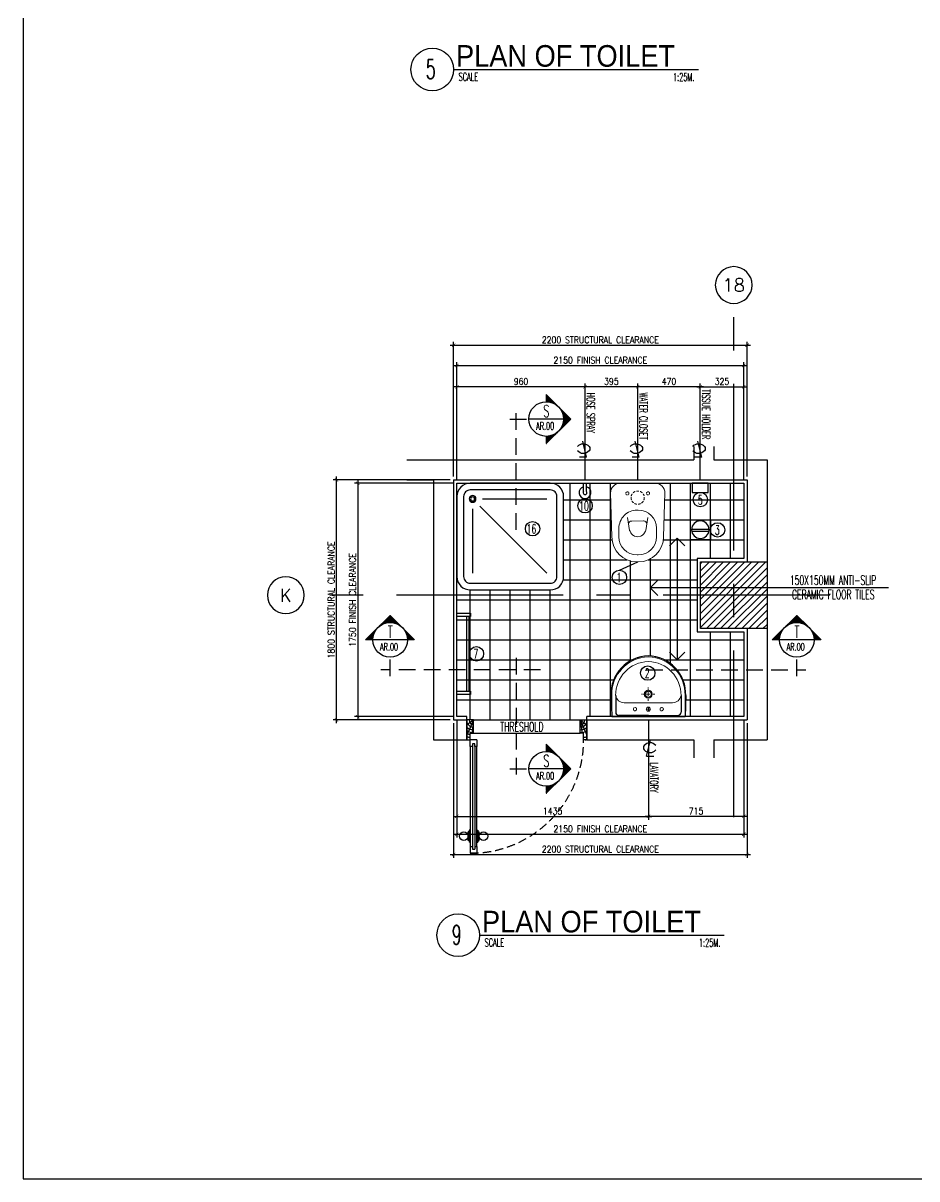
# Model space of a CAD drawing. Extents: x -203233 to -174356, y 196485 to 216410.
# Drawn here: x -203233 to -196532, y 196485 to 205154 of the extents above; entities that cross this region are included whole.
import ezdxf
from ezdxf.enums import TextEntityAlignment as Align

# ---------------------------------------------------------------- set-up
doc = ezdxf.new("R2010")
doc.units = 0
doc.header["$LTSCALE"] = 500
doc.header["$MEASUREMENT"] = 0
for name, pattern in [('CENTERX2', [4, 2.5, -0.5, 0.5, -0.5]), ('DASHED', [0.75, 0.5, -0.25]), ('HIDDEN', [0.375, 0.25, -0.125]), ('HIDDEN2', [0.1875, 0.125, -0.0625])]:
    doc.linetypes.add(name, pattern=pattern)
doc.layers.get('0').update_dxf_attribs({"linetype": 'CONTINUOUS'})
doc.layers.get('DEFPOINTS').update_dxf_attribs({"linetype": 'CONTINUOUS'})
for name, color, linetype in [('2', 2, 'CONTINUOUS'), ('ARCDIMR', 4, 'CONTINUOUS'), ('AX-CR', 2, 'CONTINUOUS'), ('AX-TXT', 2, 'CONTINUOUS'), ('AXES', 11, 'CENTERX2'), ('COL', 5, 'CONTINUOUS'), ('DIM-NEW', 4, 'CONTINUOUS'), ('Dimout', 4, 'CONTINUOUS'), ('DOOR', 2, 'CONTINUOUS'), ('DW', 7, 'CONTINUOUS'), ('ELE', 3, 'CONTINUOUS'), ('ELEV-MARK', 6, 'CONTINUOUS'), ('FIX', 2, 'CONTINUOUS'), ('HAT', 8, 'CONTINUOUS'), ('JUMP', 2, 'CONTINUOUS'), ('Plaster', 7, 'CONTINUOUS'), ('SANI', 2, 'CONTINUOUS'), ('Tile', 5, 'CONTINUOUS'), ('TITLE', 1, 'CONTINUOUS'), ('TXT', 2, 'CONTINUOUS'), ('TXT1', 2, 'CONTINUOUS'), ('WALL', 6, 'CONTINUOUS'), ('WallPartition', 2, 'CONTINUOUS')]:
    doc.layers.add(name, color=color, linetype=linetype)
doc.styles.add('DIM', font='simplex.shx', dxfattribs={"width": 0.85})
doc.styles.add('ROMANS', font='romans.shx', dxfattribs={"width": 0.6})
doc.styles.add('TTXT', font='swisse.ttf', dxfattribs={"width": 0.9})
doc.dimstyles.new('DIM1-25', dxfattribs={"dimscale": 25, "dimtxt": 2, "dimasz": 1, "dimexe": 1, "dimexo": 1, "dimgap": 0.6, "dimtad": 1, "dimdec": 0, "dimdsep": 46, "dimtxsty": 'DIM', "dimblk1": 'ARCHTICK', "dimblk2": 'ARCHTICK', "dimsah": 1, "dimcen": 0.09, "dimdle": 1, "dimclrd": 256, "dimclrt": 2, "dimadec": 0, "dimazin": 0, "dimtfac": 1, "dimtdec": 0, "dimtix": 1, "dimtmove": 1, "dimatfit": 3, "dimldrblk": 'ARCHTICK', "dimfxl": 0, "dimtvp": 2, "dimtolj": 1, "dimtzin": 0, "dimarcsym": 0})

# ---------------------------------------------------------------- blocks, each defined once
blk = doc.blocks.new('A0-BOX')
at = {"layer": 'TITLE'}
for p, q in [((0, 79.7), (0, 0)), ((0, 0), (113.3, 0))]:
    blk.add_line(p, q, dxfattribs=at)
blk = doc.blocks.new('_ARCHTICK')
at = {"color": 0, "linetype": 'ByBlock', "const_width": 0.15}
blk.add_lwpolyline([(-0.5, -0.5), (0.5, 0.5)], dxfattribs=at)
blk = doc.blocks.new('*D84')
at = {"layer": 'DEFPOINTS', "color": 0}
for p in [(-199980.7, 201702.7), (-200723.7, 199952.7), (-199980.7, 199952.7)]:
    blk.add_point(p, dxfattribs=at)
at = {"layer": 'Dimout', "lineweight": -2}
blk.add_line((-200723.7, 201727.7), (-200723.7, 199927.7), dxfattribs=at)
at = {"layer": 'Dimout', "color": 0, "lineweight": -2}
for p, q in [((-200005.7, 201702.7), (-200748.7, 201702.7)), ((-200005.7, 199952.7), (-200748.7, 199952.7))]:
    blk.add_line(p, q, dxfattribs=at)
at = {"layer": 'Dimout', "lineweight": -2, "xscale": 25, "yscale": 25, "zscale": 25}
for p, rotation in [((-200723.7, 201702.7), 90), ((-200723.7, 199952.7), 270)]:
    blk.add_blockref('_ARCHTICK', p, dxfattribs=dict(at, rotation=rotation))
at = {"layer": 'Dimout', "color": 2, "insert": (-200763.7, 200827.7), "char_height": 50, "attachment_point": 5, "rotation": 90, "style": 'DIM'}
blk.add_mtext('\\A1;1750 FINISH CLEARANCE', dxfattribs=at)
blk = doc.blocks.new('*D83')
at = {"layer": 'DEFPOINTS', "color": 0}
for p in [(-200883.7, 201727.7), (-200005.7, 201727.7), (-200005.7, 199927.7)]:
    blk.add_point(p, dxfattribs=at)
at = {"layer": 'Dimout', "color": 0, "lineweight": -2}
for p, q in [((-200030.7, 201727.7), (-200908.7, 201727.7)), ((-200030.7, 199927.7), (-200908.7, 199927.7))]:
    blk.add_line(p, q, dxfattribs=at)
at = {"layer": 'Dimout', "lineweight": -2}
blk.add_line((-200883.7, 199902.7), (-200883.7, 201752.7), dxfattribs=at)
at = {"layer": 'Dimout', "lineweight": -2, "xscale": 25, "yscale": 25, "zscale": 25}
for p, rotation in [((-200883.7, 201727.7), 90), ((-200883.7, 199927.7), 270)]:
    blk.add_blockref('_ARCHTICK', p, dxfattribs=dict(at, rotation=rotation))
at = {"layer": 'Dimout', "color": 2, "insert": (-200923.7, 200827.7), "char_height": 50, "attachment_point": 5, "rotation": 90, "style": 'DIM'}
blk.add_mtext('\\A1;1800 STRUCTURAL CLEARANCE', dxfattribs=at)
blk = doc.blocks.new('SHR1')
at = {"layer": 'FIX'}
for p, q in [((-195.7, 195.7), (-700, 700)), ((-142.7, 217.7), (-142.7, 700)), ((-217.7, 142.7), (-700, 142.7))]:
    blk.add_line(p, q, dxfattribs=at)
for points in [[(-825, 125), (-825, 725, -0.414214), (-725, 825), (-125, 825, -0.414214), (-25, 725), (-25, 125, -0.414214), (-125, 25), (-725, 25, -0.414214)], [(-775, 125), (-775, 725, -0.414214), (-725, 775), (-125, 775, -0.414214), (-75, 725), (-75, 125, -0.414214), (-125, 75), (-725, 75, -0.414214)]]:
    blk.add_lwpolyline(points, format="xyb", close=True, dxfattribs=at)
for radius in [25, 15]:
    blk.add_circle((-142.7, 142.7), radius, dxfattribs=at)
blk = doc.blocks.new('WC1')
at = {"layer": 'FIX', "lineweight": 20}
for p, q in [((-210, 203.8), (-538, 193.8)), ((-475, 140.8), (-538, 140.8)), ((-727, 4.8), (-727, -4.8)), ((-674, 4.8), (-674, -4.8)), ((-533.7, 24.2), (-539.5, 0)), ((-539.5, 0), (-533.7, -24.2)), ((-394.8, 75.7), (-490.4, 60.1)), ((-339, 4.8), (-339, -4.8)), ((-490.4, -60.1), (-394.8, -75.7)), ((-538, -140.8), (-475, -140.8)), ((-538, -193.8), (-210, -203.8))]:
    blk.add_line(p, q, dxfattribs=at)
at = {"layer": 'FIX', "linetype": 'Continuous', "lineweight": 20}
blk.add_line((-420.1, -47.3), (-420.4, 44.6), dxfattribs=at)
at = {"layer": 'FIX', "lineweight": 20}
blk.add_lwpolyline([(-213.2, -203.8), (-210, -203.8, 0.414214), (-137, -130.8), (-137, 0), (-137, 130.8, 0.414214), (-210, 203.8)], format="xyb", dxfattribs=at)
at = {"layer": 'FIX', "linetype": 'HIDDEN', "lineweight": 20, "ltscale": 0.05}
for centre in [(-213.2, 77.5), (-213.2, -77.5)]:
    blk.add_circle(centre, 11.6, dxfattribs=at)
at = {"layer": 'FIX', "linetype": 'HIDDEN2', "lineweight": 20, "ltscale": 0.3}
blk.add_circle((-245, 0), 49.8, dxfattribs=at)
at = {"layer": 'FIX', "lineweight": 20}
for centre, radius, start, end in [((-538, 4.8), 189, 90, 180), ((-538, 4.8), 136, 90, 180), ((-475, 4.8), 136, 360, 90), ((-473, -6.9), 68.2, 128.92417, 152.84682), ((-464.4, -17.6), 82, 108.49595, 128.92417), ((-538, -4.8), 189, 180, 270), ((-538, -4.8), 136, 180, 270), ((-473, 6.9), 68.2, 207.15318, 231.07583), ((-464.4, 17.6), 82, 231.07583, 251.50405), ((-475, -4.8), 136, 270, 0)]:
    blk.add_arc(centre, radius, start, end, dxfattribs=at)
at = {"layer": 'FIX', "linetype": 'Continuous', "lineweight": 20}
for centre, start, end in [((-442.7, 45.5), 357.66621, 91.61215), ((-442.4, -45.6), 268.38785, 2.33379)]:
    blk.add_arc(centre, 22.3, start, end, dxfattribs=at)
blk = doc.blocks.new('*D91')
at = {"layer": 'DEFPOINTS', "color": 0}
for p in [(-199980.7, 199952.7), (-198545.7, 199950.7), (-198545.7, 199204.4)]:
    blk.add_point(p, dxfattribs=at)
at = {"layer": 'Dimout', "color": 0, "lineweight": -2}
for p, q in [((-199980.7, 199927.7), (-199980.7, 199179.4)), ((-198545.7, 199925.7), (-198545.7, 199179.4))]:
    blk.add_line(p, q, dxfattribs=at)
at = {"layer": 'Dimout', "lineweight": -2}
blk.add_line((-200005.7, 199204.4), (-198520.7, 199204.4), dxfattribs=at)
at = {"layer": 'Dimout', "lineweight": -2, "xscale": 25, "yscale": 25, "zscale": 25, "rotation": 180}
blk.add_blockref('_ARCHTICK', (-199980.7, 199204.4), dxfattribs=at)
at = {"layer": 'Dimout', "lineweight": -2, "xscale": 25, "yscale": 25, "zscale": 25}
blk.add_blockref('_ARCHTICK', (-198545.7, 199204.4), dxfattribs=at)
at = {"layer": 'Dimout', "color": 2, "insert": (-199263.2, 199244.4), "char_height": 50, "attachment_point": 5, "style": 'DIM'}
blk.add_mtext('\\A1;1435', dxfattribs=at)
blk = doc.blocks.new('*D85')
at = {"layer": 'DEFPOINTS', "color": 0}
for p in [(-200005.7, 199927.7), (-197805.7, 199927.7), (-197805.7, 198917.9)]:
    blk.add_point(p, dxfattribs=at)
at = {"layer": 'Dimout', "color": 0, "lineweight": -2}
for p, q in [((-200005.7, 199902.7), (-200005.7, 198892.9)), ((-197805.7, 199902.7), (-197805.7, 198892.9))]:
    blk.add_line(p, q, dxfattribs=at)
at = {"layer": 'Dimout', "lineweight": -2}
blk.add_line((-200030.7, 198917.9), (-197780.7, 198917.9), dxfattribs=at)
at = {"layer": 'Dimout', "lineweight": -2, "xscale": 25, "yscale": 25, "zscale": 25, "rotation": 180}
blk.add_blockref('_ARCHTICK', (-200005.7, 198917.9), dxfattribs=at)
at = {"layer": 'Dimout', "lineweight": -2, "xscale": 25, "yscale": 25, "zscale": 25}
blk.add_blockref('_ARCHTICK', (-197805.7, 198917.9), dxfattribs=at)
at = {"layer": 'Dimout', "color": 2, "insert": (-198905.7, 198957.9), "char_height": 50, "attachment_point": 5, "style": 'DIM'}
blk.add_mtext('\\A1;2200 STRUCTURAL CLEARANCE', dxfattribs=at)
blk = doc.blocks.new('*D86')
at = {"layer": 'DEFPOINTS', "color": 0}
for p in [(-199980.7, 199952.7), (-197830.7, 199952.7), (-197830.7, 199069.8)]:
    blk.add_point(p, dxfattribs=at)
at = {"layer": 'Dimout', "color": 0, "lineweight": -2}
for p, q in [((-199980.7, 199927.7), (-199980.7, 199044.8)), ((-197830.7, 199927.7), (-197830.7, 199044.8))]:
    blk.add_line(p, q, dxfattribs=at)
at = {"layer": 'Dimout', "lineweight": -2}
blk.add_line((-200005.7, 199069.8), (-197805.7, 199069.8), dxfattribs=at)
at = {"layer": 'Dimout', "lineweight": -2, "xscale": 25, "yscale": 25, "zscale": 25, "rotation": 180}
blk.add_blockref('_ARCHTICK', (-199980.7, 199069.8), dxfattribs=at)
at = {"layer": 'Dimout', "lineweight": -2, "xscale": 25, "yscale": 25, "zscale": 25}
blk.add_blockref('_ARCHTICK', (-197830.7, 199069.8), dxfattribs=at)
at = {"layer": 'Dimout', "color": 2, "insert": (-198905.7, 199109.8), "char_height": 50, "attachment_point": 5, "style": 'DIM'}
blk.add_mtext('\\A1;2150 FINISH CLEARANCE', dxfattribs=at)
blk = doc.blocks.new('DOOR90')
at = {"layer": 'DOOR', "color": 0, "linetype": 'ByBlock'}
for p, q in [((-150, 0), (-150, -25)), ((-150, 0), (0, 0)), ((0, -50), (0, 0)), ((-1000, -25), (-1000, -75)), ((-1000, -75), (-1000, -25)), ((-950, -25), (-1000, -25)), ((-950, -75), (-1000, -75)), ((-970, -42), (-970, -58)), ((-950, -42), (-970, -42)), ((-950, -58), (-970, -58)), ((-950, -25), (-950, -42)), ((-950, -58), (-950, -75)), ((-917.6, -25), (-917.6, -17.8)), ((-827.6, -17.8), (-917.6, -17.8)), ((-917.6, -75), (-917.6, -82.2)), ((-827.6, -82.2), (-917.6, -82.2)), ((-905, -17.8), (-905, -8.8)), ((-905, -8.8), (-840.2, -8.8)), ((-905, -17.8), (-840.2, -17.8)), ((-905, -82.2), (-905, -91.2)), ((-905, -82.2), (-840.2, -82.2)), ((-840.2, -17.8), (-840.2, -8.8)), ((-840.2, -82.2), (-840.2, -91.2)), ((-827.6, -25), (-827.6, -17.8)), ((-827.6, -75), (-827.6, -82.2)), ((-200, -42), (-200, -25)), ((-200, -25), (-150, -25)), ((-180, -42), (-200, -42)), ((-200, -75), (-200, -58)), ((-200, -58), (-180, -58)), ((-150, -75), (-200, -75)), ((-180, -58), (-180, -42)), ((-150, -75), (-150, -25)), ((-150, -25), (-100, -25)), ((-100, -25), (-100, -50)), ((-100, -50), (0, -50)), ((-905, -91.2), (-840.2, -91.2)), ((-100, -850), (0, -850)), ((-100, -875), (-100, -850)), ((0, -850), (0, -900)), ((-150, -900), (-150, -875)), ((-150, -875), (-100, -875)), ((0, -900), (-150, -900)), ((-150, -900), (0, -900))]:
    blk.add_line(p, q, dxfattribs=at)
at = {"layer": 'DOOR', "color": 9, "linetype": 'ByBlock'}
for p, q in [((0, -50), (-113.7, 0)), ((0, -50), (-40.1, 0)), ((0, -50), (-100, -36.6)), ((0, -850), (-113.7, -900)), ((0, -850), (-100, -863.4)), ((0, -850), (-40.1, -900))]:
    blk.add_line(p, q, dxfattribs=at)
at = {"layer": 'DOOR', "linetype": 'ByBlock'}
for p, q in [((-200, -25), (-950, -25)), ((-200, -42), (-950, -42)), ((-200, -58), (-950, -58)), ((-950, -75), (-200, -75))]:
    blk.add_line(p, q, dxfattribs=at)
at = {"layer": 'DOOR', "color": 0, "linetype": 'ByBlock'}
for centre in [(-872.6, 23.5), (-872.6, -123.5)]:
    blk.add_circle(centre, 32.4, dxfattribs=at)
at = {"layer": 'DOOR', "color": 9, "linetype": 'ByBlock'}
for centre, radius, start, end in [((0, -50), 154.4, 161.10529, 166.28577), ((0, -50), 134.4, 158.15985, 169.28002), ((0, -50), 94.4, 148.01819, 180), ((0, -50), 74.4, 137.77643, 180), ((0, -50), 114.4, 154.08384, 167.37743), ((0, -50), 54.4, 113.20738, 180), ((0, -50), 34.4, 90, 180), ((0, -50), 14.4, 90, 180), ((0, -850), 94.4, 180, 211.98181), ((0, -850), 74.4, 180, 222.22357), ((0, -850), 54.4, 180, 246.79262), ((0, -850), 34.4, 180, 270), ((0, -850), 14.4, 180, 270), ((0, -850), 154.4, 193.71423, 198.89471), ((0, -850), 134.4, 190.71998, 201.84015)]:
    blk.add_arc(centre, radius, start, end, dxfattribs=at)
at = {"layer": 'DOOR', "linetype": 'HIDDEN', "ltscale": 0.5}
blk.add_arc((-150, -25), 850, 180, 270, dxfattribs=at)
blk = doc.blocks.new('*X5')
at = {"color": 0}
for p, q in [((14608, 7877), (14819, 8088)), ((14625, 7890), (14821, 8086)), ((14637, 7899), (14823, 8084)), ((14647, 7905), (14825, 8082)), ((14656, 7910), (14826, 8081)), ((14664, 7915), (14828, 8079)), ((14671, 7919), (14830, 8077)), ((14678, 7922), (14832, 8075)), ((14685, 7925), (14833, 8073)), ((14691, 7928), (14835, 8072)), ((14697, 7930), (14837, 8070)), ((14703, 7933), (14839, 8068)), ((14709, 7935), (14841, 8066)), ((14714, 7937), (14842, 8065)), ((14719, 7938), (14844, 8063)), ((14725, 7940), (14846, 8061)), ((14730, 7941), (14848, 8059)), ((14734, 7943), (14849, 8058)), ((14739, 7944), (14851, 8056)), ((14744, 7945), (14853, 8054)), ((14749, 7946), (14855, 8052)), ((14753, 7947), (14856, 8051)), ((14757, 7948), (14858, 8049)), ((14762, 7949), (14860, 8047)), ((14766, 7950), (14862, 8045)), ((14770, 7950), (14863, 8043)), ((14774, 7951), (14865, 8042)), ((14778, 7951), (14867, 8040)), ((14782, 7952), (14869, 8038)), ((14786, 7952), (14871, 8036)), ((14790, 7953), (14872, 8035)), ((14794, 7953), (14874, 8033)), ((14798, 7953), (14876, 8031)), ((14802, 7953), (14878, 8029)), ((14805, 7954), (14879, 8028)), ((14809, 7954), (14881, 8026)), ((14813, 7954), (14883, 8024)), ((14816, 7954), (14885, 8022)), ((14820, 7954), (14886, 8020)), ((14823, 7954), (14888, 8019)), ((14360, 7629), (14571, 7839)), ((14364, 7629), (14557, 7822)), ((14368, 7629), (14549, 7810)), ((14827, 7954), (14890, 8017)), ((14830, 7954), (14892, 8015)), ((14834, 7953), (14894, 8013)), ((14837, 7953), (14895, 8012)), ((14840, 7953), (14897, 8010)), ((14844, 7953), (14899, 8008)), ((14847, 7953), (14901, 8006)), ((14850, 7952), (14902, 8005)), ((14853, 7952), (14904, 8003)), ((14856, 7952), (14906, 8001)), ((14860, 7951), (14908, 7999)), ((14863, 7951), (14909, 7997)), ((14866, 7950), (14911, 7996)), ((14869, 7950), (14913, 7994)), ((14872, 7949), (14915, 7992)), ((14875, 7949), (14917, 7990)), ((14878, 7948), (14918, 7989)), ((14881, 7948), (14920, 7987)), ((14884, 7947), (14922, 7985)), ((14887, 7947), (14924, 7983)), ((14890, 7946), (14925, 7982)), ((14893, 7945), (14927, 7980)), ((14895, 7945), (14929, 7978)), ((14898, 7944), (14931, 7976)), ((14901, 7943), (14932, 7974)), ((14904, 7942), (14934, 7973)), ((14907, 7942), (14936, 7971)), ((14909, 7941), (14938, 7969)), ((14912, 7940), (14939, 7967)), ((14915, 7939), (14941, 7966)), ((14917, 7938), (14943, 7964)), ((14920, 7937), (14945, 7962)), ((14923, 7937), (14947, 7960)), ((14925, 7936), (14948, 7959)), ((14928, 7935), (14950, 7957)), ((14931, 7934), (14952, 7955)), ((14933, 7933), (14954, 7953)), ((14936, 7932), (14955, 7952)), ((14938, 7931), (14957, 7950)), ((14941, 7930), (14959, 7948)), ((14943, 7929), (14961, 7946)), ((14946, 7928), (14962, 7944)), ((14948, 7927), (14964, 7943)), ((14951, 7926), (14966, 7941)), ((14953, 7925), (14968, 7939)), ((14956, 7923), (14970, 7937)), ((14958, 7922), (14971, 7936)), ((14960, 7921), (14973, 7934)), ((14963, 7920), (14975, 7932)), ((14965, 7919), (14977, 7930)), ((14967, 7918), (14978, 7929)), ((14970, 7916), (14980, 7927)), ((14972, 7915), (14982, 7925)), ((14974, 7914), (14984, 7923)), ((14977, 7913), (14985, 7921)), ((14979, 7911), (14987, 7920)), ((14981, 7910), (14989, 7918)), ((14983, 7909), (14991, 7916)), ((14986, 7908), (14993, 7914)), ((14988, 7906), (14994, 7913)), ((14990, 7905), (14996, 7911)), ((14992, 7903), (14998, 7909)), ((14994, 7902), (15000, 7907)), ((14997, 7901), (15001, 7906)), ((14999, 7899), (15003, 7904)), ((15001, 7898), (15005, 7902)), ((15003, 7896), (15007, 7900)), ((15005, 7895), (15008, 7898)), ((15007, 7894), (15010, 7897)), ((15009, 7892), (15012, 7895)), ((15011, 7891), (15014, 7893)), ((15013, 7889), (15016, 7891)), ((15015, 7888), (15017, 7890)), ((15017, 7886), (15019, 7888)), ((15019, 7884), (15021, 7886)), ((15021, 7883), (15023, 7884)), ((15023, 7881), (15024, 7883)), ((15025, 7880), (15026, 7881)), ((15027, 7878), (15028, 7879)), ((15029, 7877), (15030, 7877)), ((15031, 7875), (15031, 7875)), ((15033, 7873), (15033, 7874)), ((15035, 7872), (15035, 7872)), ((15036, 7870), (15037, 7870)), ((15038, 7868), (15038, 7868)), ((15040, 7867), (15040, 7867)), ((15042, 7865), (15042, 7865)), ((15044, 7863), (15044, 7863)), ((15046, 7861), (15046, 7861)), ((15047, 7860), (15047, 7860)), ((15051, 7856), (15051, 7856)), ((15053, 7854), (15053, 7854)), ((15054, 7852), (15054, 7853)), ((15056, 7851), (15056, 7851)), ((15058, 7849), (15058, 7849)), ((15059, 7847), (15060, 7847)), ((15061, 7845), (15061, 7845)), ((15063, 7843), (15063, 7844)), ((15064, 7841), (15065, 7842)), ((15066, 7839), (15067, 7840)), ((15068, 7837), (15069, 7838)), ((15069, 7836), (15070, 7837)), ((15071, 7834), (15072, 7835)), ((15072, 7832), (15074, 7833)), ((15074, 7830), (15076, 7831)), ((15076, 7828), (15077, 7830)), ((15077, 7826), (15079, 7828)), ((15079, 7824), (15081, 7826)), ((15080, 7822), (15083, 7824)), ((15082, 7820), (15084, 7822)), ((15083, 7818), (15086, 7821)), ((15085, 7815), (15088, 7819)), ((15086, 7813), (15090, 7817)), ((15087, 7811), (15092, 7815)), ((15089, 7809), (15093, 7814)), ((15090, 7807), (15095, 7812)), ((15092, 7805), (15097, 7810)), ((15093, 7803), (15099, 7808)), ((15094, 7801), (15100, 7807)), ((15096, 7798), (15102, 7805)), ((15097, 7796), (15104, 7803)), ((14371, 7629), (14542, 7800)), ((14375, 7629), (14537, 7791)), ((14378, 7629), (14533, 7783)), ((14382, 7629), (14529, 7776)), ((14385, 7629), (14525, 7769)), ((14389, 7629), (14522, 7762)), ((14392, 7629), (14519, 7756)), ((14396, 7629), (14517, 7750)), ((14399, 7629), (14515, 7744)), ((14403, 7629), (14513, 7739)), ((14406, 7629), (14511, 7733)), ((14410, 7629), (14509, 7728)), ((14413, 7629), (14507, 7723)), ((14417, 7629), (14506, 7718)), ((14421, 7629), (14505, 7713)), ((14424, 7629), (14503, 7708)), ((14428, 7629), (14502, 7703)), ((14431, 7629), (14501, 7699)), ((14435, 7629), (14500, 7694)), ((14438, 7629), (14499, 7690)), ((14442, 7629), (14499, 7686)), ((14445, 7629), (14498, 7681)), ((14449, 7629), (14497, 7677)), ((14452, 7629), (14497, 7673)), ((14456, 7629), (14496, 7669)), ((14459, 7629), (14496, 7665)), ((14463, 7629), (14495, 7661)), ((14466, 7629), (14495, 7657)), ((14470, 7629), (14494, 7653)), ((14474, 7629), (14494, 7649)), ((14477, 7629), (14494, 7646)), ((14481, 7629), (14494, 7642)), ((14484, 7629), (14494, 7638)), ((14488, 7629), (14494, 7635)), ((14491, 7629), (14494, 7631)), ((15098, 7794), (15106, 7801)), ((15100, 7792), (15107, 7799)), ((15101, 7790), (15109, 7798)), ((15102, 7787), (15111, 7796)), ((15104, 7785), (15113, 7794)), ((15105, 7783), (15115, 7792)), ((15106, 7780), (15116, 7791)), ((15107, 7778), (15118, 7789)), ((15108, 7776), (15120, 7787)), ((15110, 7773), (15122, 7785)), ((15111, 7771), (15123, 7784)), ((15112, 7769), (15125, 7782)), ((15113, 7766), (15127, 7780)), ((15114, 7764), (15129, 7778)), ((15115, 7761), (15130, 7777)), ((15116, 7759), (15132, 7775)), ((15117, 7756), (15134, 7773)), ((15118, 7754), (15136, 7771)), ((15119, 7751), (15137, 7769)), ((15121, 7749), (15139, 7768)), ((15122, 7746), (15141, 7766)), ((15122, 7744), (15143, 7764)), ((15123, 7741), (15145, 7762)), ((15124, 7739), (15146, 7761)), ((15125, 7736), (15148, 7759)), ((15126, 7733), (15150, 7757)), ((15127, 7731), (15152, 7755)), ((15128, 7728), (15153, 7754)), ((15129, 7725), (15155, 7752)), ((15130, 7723), (15157, 7750)), ((15130, 7720), (15159, 7748)), ((15131, 7717), (15160, 7746)), ((15132, 7714), (15162, 7745)), ((15133, 7712), (15164, 7743)), ((15133, 7709), (15166, 7741)), ((15134, 7706), (15168, 7739)), ((15135, 7703), (15169, 7738)), ((15136, 7700), (15171, 7736)), ((15136, 7697), (15173, 7734)), ((15137, 7695), (15175, 7732)), ((15137, 7692), (15176, 7731)), ((15138, 7689), (15178, 7729)), ((15139, 7686), (15180, 7727)), ((15139, 7683), (15182, 7725)), ((15140, 7680), (15183, 7723)), ((15140, 7676), (15185, 7722)), ((15140, 7673), (15187, 7720)), ((15141, 7670), (15189, 7718)), ((15141, 7667), (15191, 7716)), ((15142, 7664), (15192, 7715)), ((15142, 7661), (15194, 7713)), ((15142, 7658), (15196, 7711)), ((15143, 7654), (15198, 7709)), ((15143, 7651), (15199, 7708)), ((15143, 7648), (15201, 7706)), ((15143, 7644), (15203, 7704)), ((15143, 7641), (15205, 7702)), ((15143, 7637), (15206, 7700)), ((15143, 7634), (15208, 7699)), ((15144, 7631), (15210, 7697)), ((15145, 7629), (15212, 7695)), ((15149, 7629), (15214, 7693)), ((15152, 7629), (15215, 7692)), ((15156, 7629), (15217, 7690)), ((15159, 7629), (15219, 7688)), ((15163, 7629), (15221, 7686)), ((15167, 7629), (15222, 7685)), ((15170, 7629), (15224, 7683)), ((15174, 7629), (15226, 7681)), ((15177, 7629), (15228, 7679)), ((15181, 7629), (15229, 7678)), ((15184, 7629), (15231, 7676)), ((15188, 7629), (15233, 7674)), ((15191, 7629), (15235, 7672)), ((15195, 7629), (15236, 7670)), ((15198, 7629), (15238, 7669)), ((15202, 7629), (15240, 7667)), ((15205, 7629), (15242, 7665)), ((15209, 7629), (15244, 7663)), ((15212, 7629), (15245, 7662)), ((15216, 7629), (15247, 7660)), ((15220, 7629), (15249, 7658)), ((15223, 7629), (15251, 7656)), ((15227, 7629), (15252, 7655)), ((15230, 7629), (15254, 7653)), ((15234, 7629), (15256, 7651)), ((15237, 7629), (15258, 7649)), ((15241, 7629), (15259, 7647)), ((15244, 7629), (15261, 7646)), ((15248, 7629), (15263, 7644)), ((15251, 7629), (15265, 7642)), ((15255, 7629), (15267, 7640)), ((15258, 7629), (15268, 7639)), ((15262, 7629), (15270, 7637)), ((15266, 7629), (15272, 7635)), ((15269, 7629), (15274, 7633)), ((15273, 7629), (15275, 7632)), ((15276, 7629), (15277, 7630))]:
    blk.add_line(p, q, dxfattribs=at)
blk = doc.blocks.new('A$C6F351844')
for p, q in [((0, 0.1016), (0.0254, 0.1016)), ((0, 0), (0, 0.1016)), ((0.0254, 0.1016), (0.0254, 0)), ((0.5842, 0.0921), (0.0254, 0.0921)), ((0.5842, 0), (0.5842, 0.1016)), ((0.5842, 0.1016), (0.6096, 0.1016)), ((0.6096, 0.1016), (0.6096, 0)), ((0.5842, 0.073), (0.0254, 0.073)), ((0.0254, 0), (0, 0)), ((0.6096, 0), (0.5842, 0))]:
    blk.add_line(p, q)
blk = doc.blocks.new('AXU')
at = {"layer": 'AX-CR'}
blk.add_circle((0, 350), 350, dxfattribs=at)
at = {"layer": 'AX-TXT', "style": 'ROMANS'}
blk.add_attdef('AX', text='', height=250, dxfattribs=at).set_placement((0, 350), align=Align.MIDDLE)
blk = doc.blocks.new('SCNTR', base_point=(3632.66, 549.66))
for q in [(3633.89, 554.57), (3636.1, 543.44)]:
    blk.add_line((3631.12, 543.44), q)
for centre, radius, start, end in [((3630.8, 549.38), 1.99, 133.30843, 182.47887), ((3630.8, 549.21), 1.99, 177.52113, 226.69157), ((3633.47, 547.5), 5.23, 39.48835, 140.51165), ((3633.47, 551.09), 5.23, 219.48835, 320.51165)]:
    blk.add_arc(centre, radius, start, end)
blk = doc.blocks.new('*D90')
at = {"layer": 'DEFPOINTS', "color": 0}
for p in [(-198545.7, 199950.7), (-197830.7, 199952.7), (-198545.7, 199204.4)]:
    blk.add_point(p, dxfattribs=at)
at = {"layer": 'Dimout', "color": 0, "lineweight": -2}
for p, q in [((-198545.7, 199925.7), (-198545.7, 199179.4)), ((-197830.7, 199927.7), (-197830.7, 199179.4))]:
    blk.add_line(p, q, dxfattribs=at)
at = {"layer": 'Dimout', "lineweight": -2}
blk.add_line((-197805.7, 199204.4), (-198570.7, 199204.4), dxfattribs=at)
at = {"layer": 'Dimout', "lineweight": -2, "xscale": 25, "yscale": 25, "zscale": 25, "rotation": 180}
blk.add_blockref('_ARCHTICK', (-198545.7, 199204.4), dxfattribs=at)
at = {"layer": 'Dimout', "lineweight": -2, "xscale": 25, "yscale": 25, "zscale": 25}
blk.add_blockref('_ARCHTICK', (-197830.7, 199204.4), dxfattribs=at)
at = {"layer": 'Dimout', "color": 2, "insert": (-198188.2, 199244.4), "char_height": 50, "attachment_point": 5, "style": 'DIM'}
blk.add_mtext('\\A1;715', dxfattribs=at)
blk = doc.blocks.new('COL50')
at = {"layer": 'COL'}
blk.add_lwpolyline([(-250, 250), (-250, -250), (250, -250), (250, 250)], close=True, dxfattribs=at)
blk = doc.blocks.new('*X23')
at = {"color": 0}
for p, q in [((227928.6, 162698), (228420.3, 163189.7)), ((227928.6, 162751), (228367.3, 163189.7)), ((227928.6, 162804), (228314.3, 163189.7)), ((227928.6, 162857.1), (228261.2, 163189.7)), ((227928.6, 162910.1), (228208.2, 163189.7)), ((227928.6, 162963.1), (228155.2, 163189.7)), ((227928.6, 163016.2), (228102.1, 163189.7)), ((227928.6, 163069.2), (228049.1, 163189.7)), ((227928.6, 163122.2), (227996.1, 163189.7)), ((227928.6, 163175.3), (227943, 163189.7)), ((227973.4, 162689.7), (228428.6, 163144.9)), ((228026.4, 162689.7), (228428.6, 163091.9)), ((228079.4, 162689.7), (228428.6, 163038.9)), ((228132.5, 162689.7), (228428.6, 162985.8)), ((228185.5, 162689.7), (228428.6, 162932.8)), ((228238.5, 162689.7), (228428.6, 162879.8)), ((228291.6, 162689.7), (228428.6, 162826.7)), ((228344.6, 162689.7), (228428.6, 162773.7)), ((228397.6, 162689.7), (228428.6, 162720.7))]:
    blk.add_line(p, q, dxfattribs=at)
blk = doc.blocks.new('LAV1')
at = {"layer": 'FIX', "linetype": 'DASHED', "lineweight": 20, "ltscale": 0.05}
for p, q in [((-0.5, 170), (-0.5, 270)), ((-0.5, 170), (-0.5, 270)), ((49.5, 220), (-50.5, 220))]:
    blk.add_line(p, q, dxfattribs=at)
at = {"layer": 'FIX', "linetype": 'ByBlock', "ltscale": 0.3}
for p, q in [((-280, 210), (-275, 50)), ((-245, 210), (-245, 85)), ((245, 210), (245, 85)), ((280, 210), (275, 50)), ((0, 60), (-220.2, 60)), ((0, 60), (220.2, 60))]:
    blk.add_line(p, q, dxfattribs=at)
at = {"layer": 'FIX', "linetype": 'Continuous', "lineweight": 20}
for p, q in [((-275, 210), (-275, 50)), ((275, 210), (275, 50)), ((0, 155), (-181.4, 155)), ((0, 155), (181.4, 155)), ((0, 50), (-275, 50)), ((0, 50), (-252.5, 50)), ((0, 50), (252.5, 50)), ((0, 50), (275, 50))]:
    blk.add_line(p, q, dxfattribs=at)
at = {"layer": 'FIX', "lineweight": 20}
for p, q in [((15.6, 107.5), (-15.5, 107.5)), ((0, 92), (0, 123))]:
    blk.add_line(p, q, dxfattribs=at)
for centre, radius in [((-0.5, 220), 29.5), ((-0.5, 220), 22.5), ((0, 107.5), 15.5)]:
    blk.add_circle(centre, radius, dxfattribs=at)
at = {"layer": 'FIX', "linetype": 'HIDDEN', "lineweight": 20, "ltscale": 0.05}
for centre in [(-100, 107.5), (100, 107.5)]:
    blk.add_circle(centre, 12.4, dxfattribs=at)
at = {"layer": 'FIX', "linetype": 'ByBlock', "ltscale": 0.3}
for centre, radius, start, end in [((6.9, 220), 287, 91.37765, 182.00641), ((-6.9, 220), 287, 357.99359, 88.62235), ((-220.1, 84.9), 24.9, 179.70214, 269.94861), ((220.1, 84.9), 24.9, 270.05139, 0.29786)]:
    blk.add_arc(centre, radius, start, end, dxfattribs=at)
at = {"layer": 'FIX', "linetype": 'Continuous', "lineweight": 20}
for centre, radius, start, end in [((8.4, 216.7), 283.4, 91.6988, 181.35097), ((7.6, 212.5), 252.7, 91.73281, 180.48842), ((-8.4, 216.7), 283.4, 358.64903, 88.3012), ((-7.6, 212.5), 252.7, 359.51158, 88.26719), ((-179.2, 221.8), 66.9, 190.20056, 268.07863), ((179.2, 221.8), 66.9, 271.92137, 349.79944)]:
    blk.add_arc(centre, radius, start, end, dxfattribs=at)
blk = doc.blocks.new('*D89')
at = {"layer": 'DEFPOINTS', "color": 0}
for p in [(-199980.7, 202426.2), (-199980.7, 201702.7), (-199020.3, 201702.7)]:
    blk.add_point(p, dxfattribs=at)
at = {"layer": 'Dimout', "lineweight": -2}
blk.add_line((-198995.3, 202426.2), (-200005.7, 202426.2), dxfattribs=at)
at = {"layer": 'Dimout', "color": 0, "lineweight": -2}
for p, q in [((-199980.7, 201727.7), (-199980.7, 202451.2)), ((-199020.3, 201727.7), (-199020.3, 202451.2))]:
    blk.add_line(p, q, dxfattribs=at)
at = {"layer": 'Dimout', "lineweight": -2, "xscale": 25, "yscale": 25, "zscale": 25, "rotation": 180}
blk.add_blockref('_ARCHTICK', (-199980.7, 202426.2), dxfattribs=at)
at = {"layer": 'Dimout', "lineweight": -2, "xscale": 25, "yscale": 25, "zscale": 25}
blk.add_blockref('_ARCHTICK', (-199020.3, 202426.2), dxfattribs=at)
at = {"layer": 'Dimout', "color": 2, "insert": (-199500.5, 202466.2), "char_height": 50, "attachment_point": 5, "style": 'DIM'}
blk.add_mtext('\\A1;960', dxfattribs=at)
blk = doc.blocks.new('*D81')
at = {"layer": 'DEFPOINTS', "color": 0}
for p in [(-197830.7, 202585.6), (-199980.7, 201702.7), (-197830.7, 201702.7)]:
    blk.add_point(p, dxfattribs=at)
at = {"layer": 'Dimout', "lineweight": -2}
blk.add_line((-200005.7, 202585.6), (-197805.7, 202585.6), dxfattribs=at)
at = {"layer": 'Dimout', "color": 0, "lineweight": -2}
for p, q in [((-199980.7, 201727.7), (-199980.7, 202610.6)), ((-197830.7, 201727.7), (-197830.7, 202610.6))]:
    blk.add_line(p, q, dxfattribs=at)
at = {"layer": 'Dimout', "lineweight": -2, "xscale": 25, "yscale": 25, "zscale": 25, "rotation": 180}
blk.add_blockref('_ARCHTICK', (-199980.7, 202585.6), dxfattribs=at)
at = {"layer": 'Dimout', "lineweight": -2, "xscale": 25, "yscale": 25, "zscale": 25}
blk.add_blockref('_ARCHTICK', (-197830.7, 202585.6), dxfattribs=at)
at = {"layer": 'Dimout', "color": 2, "insert": (-198905.7, 202625.6), "char_height": 50, "attachment_point": 5, "style": 'DIM'}
blk.add_mtext('\\A1;2150 FINISH CLEARANCE', dxfattribs=at)
blk = doc.blocks.new('*D82')
at = {"layer": 'DEFPOINTS', "color": 0}
for p in [(-197805.7, 202737.4), (-200005.7, 201727.7), (-197805.7, 201727.7)]:
    blk.add_point(p, dxfattribs=at)
at = {"layer": 'Dimout', "color": 0, "lineweight": -2}
for p, q in [((-200005.7, 201752.7), (-200005.7, 202762.4)), ((-197805.7, 201752.7), (-197805.7, 202762.4))]:
    blk.add_line(p, q, dxfattribs=at)
at = {"layer": 'Dimout', "lineweight": -2}
blk.add_line((-200030.7, 202737.4), (-197780.7, 202737.4), dxfattribs=at)
at = {"layer": 'Dimout', "lineweight": -2, "xscale": 25, "yscale": 25, "zscale": 25, "rotation": 180}
blk.add_blockref('_ARCHTICK', (-200005.7, 202737.4), dxfattribs=at)
at = {"layer": 'Dimout', "lineweight": -2, "xscale": 25, "yscale": 25, "zscale": 25}
blk.add_blockref('_ARCHTICK', (-197805.7, 202737.4), dxfattribs=at)
at = {"layer": 'Dimout', "color": 2, "insert": (-198905.7, 202777.4), "char_height": 50, "attachment_point": 5, "style": 'DIM'}
blk.add_mtext('\\A1;2200 STRUCTURAL CLEARANCE', dxfattribs=at)
blk = doc.blocks.new('A$C67076F16')
at = {"layer": 'DIM-NEW'}
for p, q in [((0.013, 0.091), (0.188, 0.091)), ((0.014, 0.114), (0.186, 0.114))]:
    blk.add_line(p, q, dxfattribs=at)
at = {"layer": 'DW'}
blk.add_lwpolyline([(0, 0.2), (0, 0), (0.2, 0), (0.2, 0.2)], close=True, dxfattribs=at)
at = {"layer": 'FIX', "color": 2}
blk.add_circle((0.1, 0.098), 0.0876, dxfattribs=at)
blk = doc.blocks.new('*D92')
at = {"layer": 'DEFPOINTS', "color": 0}
for p in [(-198625.7, 202426.2), (-198625.7, 201702.7), (-198156.1, 201702.7)]:
    blk.add_point(p, dxfattribs=at)
at = {"layer": 'Dimout', "lineweight": -2}
blk.add_line((-198131.1, 202426.2), (-198650.7, 202426.2), dxfattribs=at)
at = {"layer": 'Dimout', "color": 0, "lineweight": -2}
for p, q in [((-198625.7, 201727.7), (-198625.7, 202451.2)), ((-198156.1, 201727.7), (-198156.1, 202451.2))]:
    blk.add_line(p, q, dxfattribs=at)
at = {"layer": 'Dimout', "lineweight": -2, "xscale": 25, "yscale": 25, "zscale": 25, "rotation": 180}
blk.add_blockref('_ARCHTICK', (-198625.7, 202426.2), dxfattribs=at)
at = {"layer": 'Dimout', "lineweight": -2, "xscale": 25, "yscale": 25, "zscale": 25}
blk.add_blockref('_ARCHTICK', (-198156.1, 202426.2), dxfattribs=at)
at = {"layer": 'Dimout', "color": 2, "insert": (-198390.9, 202466.2), "char_height": 50, "attachment_point": 5, "style": 'DIM'}
blk.add_mtext('\\A1;470', dxfattribs=at)
blk = doc.blocks.new('*D88')
at = {"layer": 'DEFPOINTS', "color": 0}
for p in [(-199020.3, 202426.2), (-199020.3, 201702.7), (-198625.7, 201702.7)]:
    blk.add_point(p, dxfattribs=at)
at = {"layer": 'Dimout', "lineweight": -2}
blk.add_line((-198600.7, 202426.2), (-199045.3, 202426.2), dxfattribs=at)
at = {"layer": 'Dimout', "color": 0, "lineweight": -2}
for p, q in [((-199020.3, 201727.7), (-199020.3, 202451.2)), ((-198625.7, 201727.7), (-198625.7, 202451.2))]:
    blk.add_line(p, q, dxfattribs=at)
at = {"layer": 'Dimout', "lineweight": -2, "xscale": 25, "yscale": 25, "zscale": 25, "rotation": 180}
blk.add_blockref('_ARCHTICK', (-199020.3, 202426.2), dxfattribs=at)
at = {"layer": 'Dimout', "lineweight": -2, "xscale": 25, "yscale": 25, "zscale": 25}
blk.add_blockref('_ARCHTICK', (-198625.7, 202426.2), dxfattribs=at)
at = {"layer": 'Dimout', "color": 2, "insert": (-198823, 202466.2), "char_height": 50, "attachment_point": 5, "style": 'DIM'}
blk.add_mtext('\\A1;395', dxfattribs=at)
blk = doc.blocks.new('*D87')
at = {"layer": 'DEFPOINTS', "color": 0}
for p in [(-197830.7, 202426.2), (-198156.1, 201702.7), (-197830.7, 201702.7)]:
    blk.add_point(p, dxfattribs=at)
at = {"layer": 'Dimout', "lineweight": -2}
blk.add_line((-198181.1, 202426.2), (-197805.7, 202426.2), dxfattribs=at)
at = {"layer": 'Dimout', "color": 0, "lineweight": -2}
for p, q in [((-198156.1, 201727.7), (-198156.1, 202451.2)), ((-197830.7, 201727.7), (-197830.7, 202451.2))]:
    blk.add_line(p, q, dxfattribs=at)
at = {"layer": 'Dimout', "lineweight": -2, "xscale": 25, "yscale": 25, "zscale": 25, "rotation": 180}
blk.add_blockref('_ARCHTICK', (-198156.1, 202426.2), dxfattribs=at)
at = {"layer": 'Dimout', "lineweight": -2, "xscale": 25, "yscale": 25, "zscale": 25}
blk.add_blockref('_ARCHTICK', (-197830.7, 202426.2), dxfattribs=at)
at = {"layer": 'Dimout', "color": 2, "insert": (-197993.4, 202466.2), "char_height": 50, "attachment_point": 5, "style": 'DIM'}
blk.add_mtext('\\A1;325', dxfattribs=at)
blk = doc.blocks.new('A$C785E76E1')
at = {"layer": 'JUMP'}
for p, q in [((0.033, 0.0529), (0.033, 0.1149)), ((0.057, 0.0529), (0.057, 0.1149))]:
    blk.add_line(p, q, dxfattribs=at)
for radius, start, end in [(0.045, 105.47818, 74.52182), (0.0144, 146.44269, 33.55731)]:
    blk.add_arc((0.045, 0.045), radius, start, end, dxfattribs=at)

msp = doc.modelspace()

# ---------------------------------------------------------------- linework, layer by layer
at = {"layer": '2'}
msp.add_lwpolyline([(-198216.1, 201702.7), (-198216.1, 201633.8), (-198096.1, 201633.8), (-198096.1, 201702.7)], close=True, dxfattribs=at)
at = {"layer": 'AXES'}
for p, q in [((-197905.7, 199197.2), (-197905.7, 203051.3)), ((-197184.9, 200862.7), (-201126.3, 200862.7))]:
    msp.add_line(p, q, dxfattribs=at)
at = {"layer": 'ELE'}
for p, q in [((-198329.9, 201290.6), (-198329.9, 200377.5)), ((-196746.3, 200919.1), (-198531.8, 200919.1)), ((-199855.7, 199927.7), (-199055.7, 199927.7)), ((-199855.7, 199827.7), (-199055.7, 199827.7))]:
    msp.add_line(p, q, dxfattribs=at)
at = {"layer": 'ELEV-MARK', "color": 6}
for p, q in [((-199311, 202368.3), (-199311, 202314.5)), ((-199311, 202368.3), (-199127.2, 202184.5)), ((-199181, 202184.5), (-199441, 202184.5)), ((-199311, 202000.6), (-199127.2, 202184.5)), ((-200665.9, 200528.1), (-200482.1, 200712)), ((-200298.2, 200528.1), (-200482.1, 200712)), ((-197616.8, 200528.1), (-197433, 200712)), ((-197249.1, 200528.1), (-197433, 200712)), ((-200612.1, 200528.1), (-200665.9, 200528.1)), ((-200352.1, 200528.1), (-200612.1, 200528.1)), ((-197563, 200528.1), (-197616.8, 200528.1)), ((-197303, 200528.1), (-197563, 200528.1)), ((-199311, 199744.9), (-199127.2, 199561.1)), ((-199311, 199744.9), (-199311, 199691.1)), ((-199181, 199561.1), (-199441, 199561.1)), ((-199311, 199377.2), (-199127.2, 199561.1))]:
    msp.add_line(p, q, dxfattribs=at)
at = {"layer": 'ELEV-MARK', "color": 6, "linetype": 'HIDDEN'}
for p, q in [((-199535.6, 201352.4), (-199535.6, 202252.9)), ((-199584.4, 202184.5), (-199441, 202184.5)), ((-200482.1, 200254.8), (-200482.1, 200398.1)), ((-199535.6, 200393.1), (-199535.6, 199492.6)), ((-197433, 200254.8), (-197433, 200398.1)), ((-199353.7, 200303.6), (-200550.5, 200303.6)), ((-198561.4, 200303.6), (-197364.5, 200303.6)), ((-199584.4, 199561.1), (-199441, 199561.1))]:
    msp.add_line(p, q, dxfattribs=at)
at = {"layer": 'ELEV-MARK', "color": 6}
for centre in [(-199311, 202184.5), (-200482.1, 200528.1), (-197433, 200528.1), (-199311, 199561.1)]:
    msp.add_circle(centre, 130, dxfattribs=at)
at = {"layer": 'FIX'}
msp.add_line((-199032.3, 201702.7), (-199008.3, 201702.7), dxfattribs=at)
at = {"layer": 'FIX', "color": 2}
msp.add_line((-198762.3, 201051), (-198625.7, 201112.7), dxfattribs=at)
for centre in [(-198156.1, 201579.8), (-199020.4, 201533.8), (-199414, 201361.7), (-198026.7, 201352.7), (-198762.3, 200997), (-199834.7, 200423.5), (-198550.2, 200278.8)]:
    msp.add_circle(centre, 54, dxfattribs=at)
at = {"layer": 'Plaster'}
for p, q in [((-199905.7, 199927.7), (-199905.7, 199952.7)), ((-199005.7, 199927.7), (-199005.7, 199952.7))]:
    msp.add_line(p, q, dxfattribs=at)
msp.add_lwpolyline([(-199905.7, 199952.7), (-199980.7, 199952.7), (-199980.7, 201702.7), (-197830.7, 201702.7), (-197830.7, 201137.7), (-198180.7, 201137.7), (-198180.7, 200587.7), (-197830.7, 200587.7), (-197830.7, 199952.7), (-199005.7, 199952.7)], dxfattribs=at)
at = {"layer": 'SANI', "color": 6}
for p, q in [((-200005.4, 204806.2), (-198170.8, 204806.2)), ((-199811, 198313.5), (-197976.4, 198313.5))]:
    msp.add_line(p, q, dxfattribs=at)
at = {"layer": 'Tile'}
for p, q in [((-199880.7, 201702.7), (-199880.7, 201702.7)), ((-199730.7, 201702.7), (-199730.7, 201702.7)), ((-199580.7, 201702.7), (-199580.7, 201702.7)), ((-199430.7, 201702.7), (-199430.7, 201702.7)), ((-199280.7, 201702.7), (-199280.7, 201702.7)), ((-199130.7, 199927.7), (-199130.7, 201702.7)), ((-198980.7, 199952.7), (-198980.7, 201702.7)), ((-198830.7, 199952.7), (-198830.7, 201702.7)), ((-198380.7, 200350.6), (-198380.7, 201702.7)), ((-198230.7, 199952.7), (-198230.7, 201702.7)), ((-198080.7, 201137.7), (-198080.7, 201702.7)), ((-197930.7, 201137.7), (-197930.7, 201702.7)), ((-199180.7, 201577.7), (-198827.9, 201577.7)), ((-198423.5, 201577.7), (-197830.7, 201577.7)), ((-199180.7, 201427.7), (-198823.4, 201427.7)), ((-198428, 201427.7), (-197830.7, 201427.7)), ((-199180.7, 201277.7), (-198818, 201277.7)), ((-198433.4, 201277.7), (-197830.7, 201277.7)), ((-199180.7, 201127.7), (-198704.3, 201127.7)), ((-198680.7, 200370.3), (-198680.7, 201122.4)), ((-198547.1, 201127.7), (-198180.7, 201127.7)), ((-198530.7, 200406.9), (-198530.7, 201141.2)), ((-199980.7, 200977.7), (-199977.5, 200977.7)), ((-199183.9, 200977.7), (-198180.7, 200977.7)), ((-199880.7, 199927.7), (-199880.7, 200902.7)), ((-199730.7, 199927.7), (-199730.7, 200902.7)), ((-199580.7, 199927.7), (-199580.7, 200902.7)), ((-199430.7, 199927.7), (-199430.7, 200902.7)), ((-199280.7, 199927.7), (-199280.7, 200902.7)), ((-199980.7, 200827.7), (-198180.7, 200827.7)), ((-199980.7, 200677.7), (-198180.7, 200677.7)), ((-198080.7, 199952.7), (-198080.7, 200587.7)), ((-197930.7, 199952.7), (-197930.7, 200587.7)), ((-199980.7, 200527.7), (-197830.7, 200527.7)), ((-199980.7, 200377.7), (-198666.8, 200377.7)), ((-198424.6, 200377.7), (-197830.7, 200377.7)), ((-199980.7, 200227.7), (-198805.2, 200227.7)), ((-198286.2, 200227.7), (-197830.7, 200227.7)), ((-199980.7, 200077.7), (-198824.7, 200077.7)), ((-198266.7, 200077.7), (-197830.7, 200077.7))]:
    msp.add_line(p, q, dxfattribs=at)
at = {"layer": 'TITLE', "color": 6}
for centre in [(-200165.4, 204806.2), (-199971, 198313.5)]:
    msp.add_circle(centre, 160, dxfattribs=at)
at = {"layer": 'WALL', "linetype": 'ByBlock'}
for p, q in [((-198205.7, 201978.2), (-198205.7, 201877.7)), ((-198055.7, 201978.2), (-198055.7, 201877.7)), ((-197655.7, 201877.7), (-197655.7, 199777.7)), ((-200155.7, 201727.7), (-200155.7, 199777.7)), ((-200005.7, 201727.7), (-200005.7, 199927.7)), ((-197805.7, 201727.7), (-197805.7, 201112.7)), ((-197805.7, 200612.7), (-197805.7, 199927.7)), ((-199905.7, 199927.7), (-199905.7, 199777.7)), ((-199005.7, 199927.7), (-199005.7, 199777.7)), ((-198205.7, 199777.7), (-198205.7, 199643.2)), ((-198055.7, 199777.7), (-198055.7, 199643.2))]:
    msp.add_line(p, q, dxfattribs=at)
at = {"layer": 'WALL'}
for p, q in [((-200355.6, 201877.7), (-198205.7, 201877.7)), ((-198055.7, 201877.7), (-197655.7, 201877.7)), ((-200355.6, 201727.7), (-200155.7, 201727.7)), ((-200005.7, 201727.7), (-197805.7, 201727.7)), ((-200005.7, 199927.7), (-199905.7, 199927.7)), ((-199005.7, 199927.7), (-197805.7, 199927.7)), ((-200155.7, 199777.7), (-199905.7, 199777.7)), ((-199005.7, 199777.7), (-198205.7, 199777.7)), ((-198055.7, 199777.7), (-197655.7, 199777.7))]:
    msp.add_line(p, q, dxfattribs=at)
at = {"layer": 'WALL', "linetype": 'ByBlock', "ltscale": 0.3}
msp.add_lwpolyline([(-198155.7, 201112.7), (-197655.7, 201112.7), (-197655.7, 200612.7), (-198155.7, 200612.7)], close=True, dxfattribs=at)
at = {"layer": 'WallPartition', "color": 6}
for points in [[(-198387.9, 201232.6), (-198329.9, 201290.6), (-198271.9, 201232.6)], [(-198473.8, 200977), (-198531.8, 200919.1), (-198473.8, 200861.1)], [(-198387.9, 200435.5), (-198329.9, 200377.5), (-198271.9, 200435.5)]]:
    msp.add_lwpolyline(points, dxfattribs=at)

# ---------------------------------------------------------------- block references
at = {"xscale": 250, "yscale": 250, "zscale": 250}
msp.add_blockref('A0-BOX', (-203233.3, 196485.4), dxfattribs=at)
at = {"layer": 'ARCDIMR', "yscale": 10.75199999992037, "zscale": 10.752}
for p, xscale in [((-199024.8, 201966.1), -10.75199999992037), ((-198630.1, 201966.1), -10.75199999992037), ((-198160.6, 201966.1), -10.75199999992037), ((-198541.8, 199722.9), 10.75199999992037)]:
    msp.add_blockref('SCNTR', p, dxfattribs=dict(at, xscale=xscale))
at = {"layer": 'AXES'}
ref = msp.add_blockref('AXU', (-197905.7, 203327.3), dxfattribs=dict(at, xscale=-0.3942857142857143, yscale=0.3942857142857143, zscale=0.3942857142857143, rotation=180))
ref.add_attrib('AX', '18', dxfattribs={"layer": 'AX-TXT', "color": 6, "height": 98.57, "style": 'ROMANS'}).set_placement((-197905.7, 203189.3), align=Align.MIDDLE)
ref = msp.add_blockref('AXU', (-201264.3, 201000.7), dxfattribs=dict(at, xscale=-0.3942857142857143, yscale=0.3942857142857143, zscale=0.3942857142857143, rotation=180))
ref.add_attrib('AX', 'K', dxfattribs={"layer": 'AX-TXT', "color": 6, "height": 98.6, "style": 'ROMANS'}).set_placement((-201264.3, 200862.7), align=Align.MIDDLE)
at = {"layer": 'COL', "xscale": -1}
msp.add_blockref('COL50', (-197905.7, 200862.7), dxfattribs=at)
at = {"layer": 'Dimout', "xscale": 1000, "yscale": 1000, "zscale": 1000}
msp.add_blockref('A$C785E76E1', (-199065.3, 201587.8), dxfattribs=at)
at = {"layer": 'Dimout', "xscale": -750, "yscale": 750, "zscale": 750, "rotation": 180}
msp.add_blockref('A$C67076F16', (-198230.7, 201427.7), dxfattribs=at)
at = {"layer": 'DOOR', "color": 0, "linetype": 'ByBlock', "rotation": 90}
msp.add_blockref('DOOR90', (-199905.7, 199927.7), dxfattribs=at)
at = {"layer": 'ELEV-MARK', "color": 11, "xscale": 0.4000000000232831, "yscale": 0.4000000000232831, "zscale": 0.4, "rotation": 270}
for p in [(-202362.5, 208111.9), (-202362.5, 205488.5)]:
    msp.add_blockref('*X5', p, dxfattribs=at)
at = {"layer": 'ELEV-MARK', "color": 11, "xscale": -0.4000000000232831, "yscale": 0.4000000000232831, "zscale": 0.4}
for p in [(-194554.6, 197476.7), (-191505.5, 197476.7)]:
    msp.add_blockref('*X5', p, dxfattribs=at)
at = {"layer": 'FIX', "xscale": -1, "rotation": 270}
msp.add_blockref('SHR1', (-200005.7, 201727.7), dxfattribs=at)
at = {"layer": 'FIX', "rotation": 90}
msp.add_blockref('WC1', (-198625.7, 201839.7), dxfattribs=at)
at = {"layer": 'FIX', "xscale": 1000, "yscale": 1000, "zscale": 1000, "rotation": 270.00000000011}
msp.add_blockref('A$C6F351844', (-199980.7, 200728.3), dxfattribs=at)
at = {"layer": 'FIX'}
msp.add_blockref('LAV1', (-198545.7, 199900.7), dxfattribs=at)
at = {"layer": 'HAT'}
msp.add_blockref('*X23', (-426084.2, 37923), dxfattribs=at)

# ---------------------------------------------------------------- texts
at = {"layer": 'ELEV-MARK', "color": 6, "style": 'ROMANS', "width": 0.6}
for tag, p in [('S', (-199310.1, 202244.3)), ('T', (-200481.1, 200587.9)), ('T', (-197432, 200587.9)), ('S', (-199310.1, 199620.9))]:
    msp.add_attdef(tag, text='1', height=90, dxfattribs=at).set_placement(p, align=Align.MIDDLE)
at = {"layer": 'ELEV-MARK', "color": 2, "style": 'ROMANS', "width": 0.6}
for p in [(-199319.3, 202132.2), (-200490.3, 200475.9), (-197441.2, 200475.9), (-199319.3, 199508.8)]:
    msp.add_attdef('AR.00', text='S-00', height=56, dxfattribs=at).set_placement(p, align=Align.MIDDLE)
at = {"layer": 'TITLE', "style": 'ROMANS', "width": 0.6}
for s, p in [('5', (-200214.2, 204736.6)), ('9', (-200019.8, 198244))]:
    msp.add_text(s, height=143.9, dxfattribs=at).set_placement(p)
at = {"layer": 'TXT', "style": 'ROMANS', "width": 0.6}
for s, height, p in [('SCALE', 60, (-199967.7, 204720.7)), ('1:25M.', 60, (-198360.6, 204719.3)), ('10', 70, (-199064.2, 201497.6)), ('5', 70, (-198174.7, 201543.3)), ('16', 70, (-199457.9, 201325.4)), ('3', 70, (-198047.3, 201316.2)), ('1', 70, (-198784.3, 200960.8)), ('150X150MM ANTI-SLIP', 70, (-197485, 200941)), ('CERAMIC FLOOR TILES', 70, (-197469, 200832.9)), ('7', 70, (-199856.6, 200387.3)), ('2', 70, (-198572.2, 200242.6)), ('THRESHOLD', 70, (-199656.1, 199841.4)), ('SCALE', 60, (-199773.3, 198228)), ('1:25M.', 60, (-198166.2, 198226.7))]:
    msp.add_text(s, height=height, dxfattribs=at).set_placement(p)
for s, p in [('TISSUE HOLDER', (-198142.9, 202407.2)), ('HOSE SPRAY', (-199007.2, 202382.6)), ('WATER CLOSET', (-198612.5, 202382.6)), ('LAVATORY', (-198533, 199609.9))]:
    msp.add_text(s, height=60, rotation=270, dxfattribs=at).set_placement(p)
at = {"layer": 'TXT1', "color": 6, "style": 'TTXT', "width": 0.9}
for p in [(-199987.6, 204826.6), (-199793.2, 198333.9)]:
    msp.add_text('PLAN OF TOILET', height=162.094, dxfattribs=at).set_placement(p)

# ---------------------------------------------------------------- dimensions: what is measured, and where the dimension line sits
at = {"layer": 'Dimout'}
for base, p1, p2, text, picture, middle in [((-197805.7, 202737.4), (-200005.7, 201727.7), (-197805.7, 201727.7), '<> STRUCTURAL CLEARANCE', '*D82', (-198905.7, 202777.4)), ((-197830.7, 202585.6), (-199980.7, 201702.7), (-197830.7, 201702.7), '<> FINISH CLEARANCE', '*D81', (-198905.7, 202625.6)), ((-197805.7, 198917.9), (-200005.7, 199927.7), (-197805.7, 199927.7), '<> STRUCTURAL CLEARANCE', '*D85', (-198905.7, 198957.9)), ((-197830.7, 199069.8), (-199980.7, 199952.7), (-197830.7, 199952.7), '<> FINISH CLEARANCE', '*D86', (-198905.7, 199109.8))]:
    dim = msp.add_linear_dim(base=base, p1=p1, p2=p2, text=text, dimstyle='DIM1-25', dxfattribs=at)
    dim.commit()
    dim.dimension.update_dxf_attribs({"geometry": picture, "text_midpoint": middle})
for base, p1, p2, picture, middle in [((-199980.7, 202426.2), (-199020.3, 201702.7), (-199980.7, 201702.7), '*D89', (-199500.5, 202466.2)), ((-199020.3, 202426.2), (-198625.7, 201702.7), (-199020.3, 201702.7), '*D88', (-198823, 202466.2)), ((-198625.7, 202426.2), (-198156.1, 201702.7), (-198625.7, 201702.7), '*D92', (-198390.9, 202466.2)), ((-197830.7, 202426.2), (-198156.1, 201702.7), (-197830.7, 201702.7), '*D87', (-197993.4, 202466.2)), ((-198545.7, 199204.4), (-197830.7, 199952.7), (-198545.7, 199950.7), '*D90', (-198188.2, 199244.4))]:
    dim = msp.add_linear_dim(base=base, p1=p1, p2=p2, dimstyle='DIM1-25', dxfattribs=at)
    dim.commit()
    dim.dimension.update_dxf_attribs({"geometry": picture, "text_midpoint": middle})
for base, p1, p2, angle, text, picture, middle in [((-200883.7, 201727.7), (-200005.7, 199927.7), (-200005.7, 201727.7), 90, '<> STRUCTURAL CLEARANCE', '*D83', (-200923.7, 200827.7)), ((-200723.7, 199952.7), (-199980.7, 201702.7), (-199980.7, 199952.7), 270, '<> FINISH CLEARANCE', '*D84', (-200763.7, 200827.7))]:
    dim = msp.add_linear_dim(base=base, p1=p1, p2=p2, angle=angle, text=text, dimstyle='DIM1-25', dxfattribs=at)
    dim.commit()
    dim.dimension.update_dxf_attribs({"geometry": picture, "text_midpoint": middle})
dim = msp.add_linear_dim(base=(-198545.7, 199204.4), p1=(-199980.7, 199952.7), p2=(-198545.7, 199950.7), angle=180, dimstyle='DIM1-25', dxfattribs=at)
dim.commit()
dim.dimension.update_dxf_attribs({"geometry": '*D91', "text_midpoint": (-199263.2, 199244.4)})

doc.saveas('drawing.dxf')
